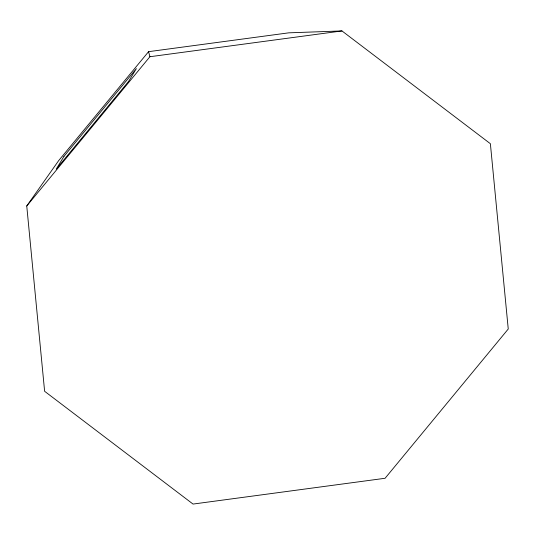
<?xml version="1.0" encoding="UTF-8"?>
<svg xmlns="http://www.w3.org/2000/svg" width="535" height="535" viewBox="0 0 535 535"><rect width="100%" height="100%" fill="white"/><g stroke="black" fill="none" stroke-linecap="round" stroke-linejoin="round"><path stroke-width="0.8" d="M26.75 205.988L58.663 160.627L148.576 51.668L288.766 32.836L341.959 30.93L490.381 143.714L508.25 329.012L385.086 478.277L193.041 504.07L44.619 391.286L26.75 205.988L149.914 56.723L341.959 30.93M148.576 51.668L149.914 56.723M63.966 156.354L56.242 169.087L128.641 81.347L136.365 68.614L63.966 156.354"/></g></svg>
